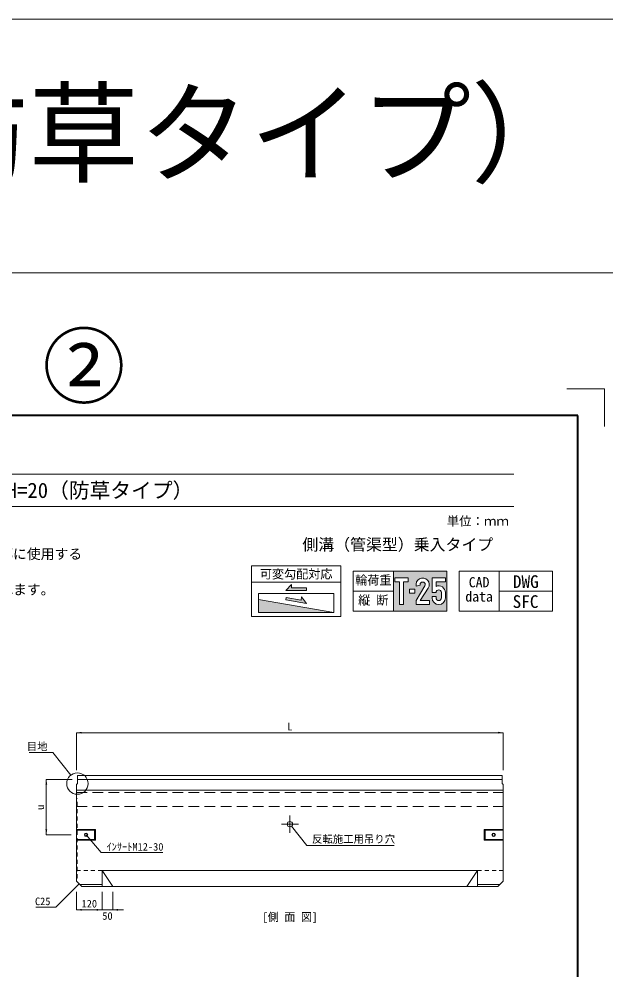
# Model space of a CAD drawing. Units: millimetres at full size, sheet at 1:25. Extents: x 14445 to 39803, y 612 to 10010.
# Drawn here: x 27499 to 30247, y 5561 to 10010 of the extents above; entities that cross this region are included whole.
import ezdxf
from ezdxf.enums import TextEntityAlignment as Align

# ---------------------------------------------------------------- set-up
doc = ezdxf.new("R2010")
doc.units = ezdxf.units.MM
doc.header["$LTSCALE"] = 25
for name, pattern in [('USER1', [1.35, 0.75, -0.6]), ('USER3', [1.35, 0.75, -0.6]), ('USER4', [3, 2, -1]), ('USER5', [12.8, 11, -0.6, 0.6, -0.6])]:
    doc.linetypes.add(name, pattern=pattern)
for name, color, linetype, lineweight in [('0_2', 7, 'Continuous', 20), ('Defpoints_3', 7, 'Continuous', 13), ('インサート', 3, 'USER3', 9), ('ハッチング', 7, 'Continuous', 5), ('図枠', 7, 'Continuous', 5), ('寸法線', 7, 'Continuous', 13), ('引出線', 4, 'Continuous', 13), ('本体', 2, 'Continuous', 13), ('枠', 1, 'Continuous', 20), ('目地', 132, 'Continuous', 5), ('補助線', 8, 'USER5', 9)]:
    doc.layers.add(name, color=color, linetype=linetype, lineweight=lineweight)
doc.layers.add('文字', color=7, linetype='Continuous')
doc.layers.add('集水桝', color=7, linetype='Continuous')
doc.styles.add('ＭＳ ゴシック', font='')
doc.styles.get('ＭＳ ゴシック').set_extended_font_data('MS Gothic')

# ---------------------------------------------------------------- blocks, each defined once
blk = doc.blocks.new('filled_arrow')
at = {"color": 0, "linetype": 'Continuous', "lineweight": -2}
blk.add_solid([(7.5, 1.25), (0, 0), (7.5, -1.25)], dxfattribs=at)

msp = doc.modelspace()

# ---------------------------------------------------------------- hatches: boundary and pattern name
at = {"layer": 'ハッチング'}
h = msp.add_hatch(color=256, dxfattribs=at)
h.paths.add_polyline_path([(29501.08, 7239.41), (29501.08, 7426.91), (29251.08, 7426.91), (29251.08, 7239.41)])
h.paths.add_polyline_path([(29297.96, 7270.66), (29279.21, 7270.66), (29279.21, 7376.91), (29257.33, 7376.91), (29257.33, 7395.66), (29319.83, 7395.66), (29319.83, 7376.91), (29297.96, 7376.91)], flags=16)
h.paths.add_polyline_path([(29357.33, 7289.41), (29399.01, 7357.51, 0.53298), (29390.48, 7376.09, 0.53298), (29376.51, 7361.17), (29358.4, 7356.32, -0.5398), (29393.49, 7394.59, -0.5398), (29414.65, 7347.17), (29376.45, 7289.41), (29419.83, 7289.41), (29419.83, 7270.66), (29357.33, 7270.66)], flags=16)
h.paths.add_polyline_path([(29326.08, 7323.78), (29326.08, 7342.53), (29351.08, 7342.53), (29351.08, 7323.78)], flags=16)
h.paths.add_polyline_path([(29432.33, 7301.91), (29432.33, 7308.16), (29451.08, 7308.16), (29451.08, 7301.91, 1), (29476.08, 7301.91), (29476.08, 7326.91, 0.41421), (29463.58, 7339.41, 0.41421), (29451.08, 7326.91), (29432.33, 7326.91), (29432.33, 7395.66), (29494.83, 7395.66), (29494.83, 7376.91), (29451.08, 7376.91), (29451.08, 7355.55, -0.54057), (29494.83, 7326.91), (29494.83, 7301.91, -1)], flags=16)
for color, points in [(256, [(28774.58, 7348.82), (28774.58, 7364.19), (28747.22, 7336.83), (28844.82, 7336.83), (28844.82, 7348.82)]), (256, [(28774.58, 7348.82), (28774.58, 7364.19), (28747.22, 7336.83), (28844.82, 7336.83), (28844.82, 7348.82)]), (256, [(28819.2, 7291.92), (28750.02, 7304.01), (28747.95, 7292.2), (28844.09, 7275.39), (28821.85, 7307.05)]), (256, [(28750.02, 7304.01), (28747.95, 7292.2), (28844.09, 7275.39), (28821.85, 7307.05), (28819.2, 7291.92)]), (251, [(28972.54, 7233.03), (28619.5, 7294.75), (28619.5, 7233.03)])]:
    msp.add_hatch(color=color, dxfattribs=at).paths.add_polyline_path(points)

# ---------------------------------------------------------------- linework, layer by layer
at = {"layer": '0_2'}
for p, q in [((28586.24, 7451.28), (28586.24, 7215.03)), ((28586.24, 7451.28), (29005.8, 7451.28)), ((29005.8, 7451.28), (29005.8, 7215.03)), ((29063.58, 7426.91), (29063.58, 7239.41)), ((29063.58, 7426.91), (29501.08, 7426.91)), ((29251.08, 7426.91), (29251.08, 7239.41)), ((29501.08, 7426.91), (29501.08, 7239.41)), ((29558.87, 7426.91), (29558.87, 7239.41)), ((29558.87, 7426.91), (29996.37, 7426.91)), ((29746.37, 7426.91), (29746.37, 7239.41)), ((29996.37, 7426.91), (29996.37, 7239.41)), ((28586.24, 7375.24), (29005.8, 7375.24)), ((28747.22, 7336.83), (28774.58, 7364.19)), ((28774.58, 7364.19), (28774.58, 7348.82)), ((28774.58, 7348.82), (28844.82, 7348.82)), ((28844.82, 7348.82), (28844.82, 7336.83)), ((28844.82, 7336.83), (28747.22, 7336.83)), ((28750.02, 7304.01), (28747.95, 7292.2)), ((28819.2, 7291.92), (28750.02, 7304.01)), ((28821.85, 7307.05), (28819.2, 7291.92)), ((28844.09, 7275.39), (28821.85, 7307.05)), ((29063.58, 7333.16), (29251.08, 7333.16)), ((29746.37, 7333.16), (29996.37, 7333.16)), ((28972.54, 7233.03), (28619.5, 7294.75)), ((28747.95, 7292.2), (28844.09, 7275.39)), ((28586.24, 7215.03), (29005.8, 7215.03)), ((29063.58, 7239.41), (29501.08, 7239.41)), ((29558.87, 7239.41), (29996.37, 7239.41))]:
    msp.add_line(p, q, dxfattribs=at)
msp.add_lwpolyline([(28619.5, 7322.64), (28972.54, 7322.64), (28972.54, 7233.03), (28619.5, 7233.03)], close=True, dxfattribs=at)
at = {"layer": 'Defpoints_3'}
for q in [(30063.26, 8280.04), (30240.03, 8103.27)]:
    msp.add_line((30240.03, 8280.04), q, dxfattribs=at)
at = {"layer": 'インサート', "linetype": 'Continuous'}
for centre, radius in [((27812.7, 6193.17), 8), ((27812.7, 6193.17), 6), ((29720.7, 6193.17), 8), ((29720.7, 6193.17), 6)]:
    msp.add_circle(centre, radius, dxfattribs=at)
at = {"layer": 'ハッチング'}
for p, q in [((29358.4, 7356.32), (29376.51, 7361.17)), ((29451.08, 7308.16), (29451.08, 7301.91)), ((29476.08, 7301.91), (29476.08, 7326.91)), ((29494.83, 7326.91), (29494.83, 7301.91))]:
    msp.add_line(p, q, dxfattribs=at)
for points in [[(29279.21, 7270.66), (29279.21, 7376.91), (29257.33, 7376.91), (29257.33, 7395.66), (29319.83, 7395.66), (29319.83, 7376.91), (29297.96, 7376.91), (29297.96, 7270.66)], [(29326.08, 7342.53), (29351.08, 7342.53), (29351.08, 7323.78), (29326.08, 7323.78)]]:
    msp.add_lwpolyline(points, close=True, dxfattribs=at)
for points in [[(29451.08, 7326.91), (29432.33, 7326.91), (29432.33, 7395.66), (29494.83, 7395.66), (29494.83, 7376.91), (29451.08, 7376.91), (29451.08, 7355.55)], [(29399.01, 7357.51), (29357.33, 7289.41), (29357.33, 7270.66), (29419.83, 7270.66), (29419.83, 7289.41), (29376.45, 7289.41), (29414.65, 7347.17)], [(29432.33, 7301.91), (29432.33, 7308.16), (29451.08, 7308.16)]]:
    msp.add_lwpolyline(points, dxfattribs=at)
for centre, radius, start, end in [((29388.51, 7363.94), 31.06, 327.32155, 194.20268), ((29388.51, 7363.94), 12.31, 328.53575, 192.98848), ((29463.58, 7326.91), 31.25, 0, 113.57818), ((29463.58, 7301.91), 31.25, 180, 0), ((29463.58, 7326.91), 12.5, 0, 180), ((29463.58, 7301.91), 12.5, 180, 0)]:
    msp.add_arc(centre, radius, start, end, dxfattribs=at)
at = {"layer": '図枠', "lineweight": 40}
for p, q in [((30115.03, 8155.04), (25490.03, 8155.04)), ((30115.03, 1280.04), (30115.03, 8155.04))]:
    msp.add_line(p, q, dxfattribs=at)
at = {"layer": '図枠', "lineweight": 13}
for p, q in [((25790.03, 7880.04), (29815.03, 7880.04)), ((25790.03, 7730.04), (29815.03, 7730.04))]:
    msp.add_line(p, q, dxfattribs=at)
at = {"layer": '寸法線'}
for p, q in [((27767.7, 6671.17), (29765.7, 6671.17)), ((27767.7, 6496.17), (27767.7, 6671.17)), ((29765.7, 6496.17), (29765.7, 6671.17)), ((27626.51, 6452.36), (27626.51, 6193.17)), ((27747.2, 6452.36), (27626.51, 6452.36)), ((27742.7, 6193.17), (27626.51, 6193.17)), ((27767.7, 5926.17), (27767.7, 5842.26)), ((27887.7, 5926.17), (27887.7, 5842.26)), ((27887.7, 5926.17), (27887.7, 5842.26)), ((27937.7, 5926.17), (27937.7, 5842.26)), ((27767.7, 5842.26), (27887.7, 5842.26)), ((27837.7, 5842.26), (27987.7, 5842.26))]:
    msp.add_line(p, q, dxfattribs=at)
at = {"layer": '引出線'}
for points in [[(27741.08, 6472.31), (27657.01, 6578.33), (27546.16, 6578.33)], [(28774.47, 6233.38), (28845.49, 6143.86), (29254.63, 6143.86)], [(27812.7, 6193.17), (27883.15, 6109.89), (28171.79, 6109.89)], [(27780.2, 5963.67), (27670.92, 5854.71), (27577.58, 5854.71)]]:
    msp.add_lwpolyline(points, dxfattribs=at)
at = {"layer": '引出線', "lineweight": 9}
msp.add_circle((27772.2, 6433.17), 50, dxfattribs=at)
at = {"layer": '本体'}
for p, q in [((27772.2, 6433.17), (27772.2, 6471.17)), ((27772.2, 6471.17), (29761.2, 6471.17)), ((27772.2, 6452.36), (29761.2, 6452.36)), ((29761.2, 6433.17), (29761.2, 6471.17)), ((27772.2, 6433.17), (27767.7, 6429.17)), ((27767.7, 5976.17), (27767.7, 6429.17)), ((29761.2, 6433.17), (29765.7, 6429.17)), ((29765.7, 5976.17), (29765.7, 6429.17)), ((27767.7, 6402.36), (29765.7, 6402.36)), ((27767.7, 5976.17), (27792.7, 5951.17)), ((29765.7, 5976.17), (29740.7, 5951.17)), ((27792.7, 5951.17), (29740.7, 5951.17))]:
    msp.add_line(p, q, dxfattribs=at)
at = {"layer": '本体', "color": 7, "linetype": 'USER4', "lineweight": 9}
msp.add_line((27767.7, 6391.17), (29765.7, 6391.17), dxfattribs=at)
at = {"layer": '本体', "color": 7, "linetype": 'USER4', "lineweight": 15}
msp.add_line((27767.7, 6326.17), (29765.7, 6326.17), dxfattribs=at)
at = {"layer": '本体', "lineweight": 5}
for p, q in [((27767.7, 6217.67), (27856.7, 6217.67)), ((27767.7, 6215.67), (27852.7, 6215.67)), ((27856.7, 6217.67), (27852.7, 6215.67)), ((27852.7, 6215.67), (27852.7, 6170.67)), ((27856.7, 6217.67), (27856.7, 6168.67)), ((29765.7, 6217.67), (29676.7, 6217.67)), ((29676.7, 6217.67), (29676.7, 6168.67)), ((29676.7, 6217.67), (29680.7, 6215.67)), ((29765.7, 6215.67), (29680.7, 6215.67)), ((29680.7, 6215.67), (29680.7, 6170.67)), ((27852.7, 6170.67), (27767.7, 6170.67)), ((27856.7, 6168.67), (27767.7, 6168.67)), ((27856.7, 6168.67), (27852.7, 6170.67)), ((29676.7, 6168.67), (29680.7, 6170.67)), ((29676.7, 6168.67), (29765.7, 6168.67)), ((29680.7, 6170.67), (29765.7, 6170.67)), ((27782.7, 5961.17), (27887.7, 5961.17)), ((29750.7, 5961.17), (29645.7, 5961.17))]:
    msp.add_line(p, q, dxfattribs=at)
at = {"layer": '本体', "color": 7, "linetype": 'USER3', "lineweight": 15}
for p, q in [((27887.7, 6026.17), (27767.7, 6026.17)), ((29645.7, 6026.17), (29765.7, 6026.17))]:
    msp.add_line(p, q, dxfattribs=at)
at = {"layer": '本体', "lineweight": 15}
for p, q in [((27887.7, 6026.17), (27887.7, 5951.17)), ((27887.7, 6026.17), (29645.7, 6026.17)), ((29645.7, 6026.17), (29645.7, 5951.17))]:
    msp.add_line(p, q, dxfattribs=at)
at = {"layer": '本体', "lineweight": 9}
for p, q in [((27887.7, 6026.17), (27937.7, 5951.17)), ((29645.7, 6026.17), (29595.7, 5951.17))]:
    msp.add_line(p, q, dxfattribs=at)
msp.add_circle((28766.7, 6243.17), 12.5, dxfattribs=at)
at = {"layer": '枠'}
for p, q in [((14444.57, 10010.48), (39802.53, 10010.48)), ((23802.53, 8823.26), (31802.53, 8823.26))]:
    msp.add_line(p, q, dxfattribs=at)
at = {"layer": '目地', "linetype": 'USER1'}
for p, q in [((27767.7, 6364.17), (27770.9, 6362.17)), ((27767.7, 6346.17), (27770.9, 6348.17)), ((27770.9, 5990.17), (27770.9, 6362.17)), ((27767.7, 6006.17), (27770.9, 6004.17)), ((27767.7, 5988.17), (27770.9, 5990.17))]:
    msp.add_line(p, q, dxfattribs=at)
at = {"layer": '補助線'}
for p, q in [((28766.7, 6283.17), (28766.7, 6203.17)), ((28726.7, 6243.17), (28806.7, 6243.17))]:
    msp.add_line(p, q, dxfattribs=at)

# ---------------------------------------------------------------- block references
at = {"layer": '寸法線', "xscale": 3.33, "yscale": 3.33}
for p in [(27767.7, 6671.17), (27767.7, 5842.26), (27937.7, 5842.26)]:
    msp.add_blockref('filled_arrow', p, dxfattribs=at)
for p, rotation in [((29765.7, 6671.17), 180), ((27626.51, 6452.36), 270), ((27626.51, 6193.17), 90), ((27887.7, 5842.26), 180), ((27887.7, 5842.26), 180)]:
    msp.add_blockref('filled_arrow', p, dxfattribs=dict(at, rotation=rotation))
at = {"layer": '引出線', "xscale": 0.133, "yscale": 0.133}
for p, rotation in [((27741.08, 6472.31), 128.4), ((28774.47, 6233.38), 308.4), ((27812.7, 6193.17), 310.2), ((27780.2, 5963.67), 224.9)]:
    msp.add_blockref('filled_arrow', p, dxfattribs=dict(at, rotation=rotation))

# ---------------------------------------------------------------- texts
at = {"layer": '0_2', "style": 'ＭＳ ゴシック'}
msp.add_text('H=20（防草タイプ）', height=379.8, dxfattribs=at).set_placement((27802.53, 9171.85), align=Align.BOTTOM_CENTER)
msp.add_text('側溝（管渠型）乗入タイプ', height=54.59, dxfattribs=at).set_placement((28825.15, 7507.63), align=Align.BOTTOM_LEFT)
msp.add_text('可変勾配対応', height=41.54, dxfattribs=at).set_placement((28796.02, 7413.26), align=Align.MIDDLE_CENTER)
at = {"layer": 'ハッチング', "style": 'ＭＳ ゴシック'}
for s, p in [('輪荷重', (29157.33, 7384.67)), ('縦 断', (29157.33, 7290.92))]:
    msp.add_text(s, height=41.54, dxfattribs=at).set_placement(p, align=Align.MIDDLE_CENTER)
for s, p in [('CAD', (29604.05, 7398.86)), ('data', (29587.87, 7332.2))]:
    msp.add_text(s, height=47.47, dxfattribs=at).set_placement(p, align=Align.TOP_LEFT)
at = {"layer": '図枠', "style": 'ＭＳ ゴシック'}
msp.add_text('\u3000ＩＢＣ排水側溝 乗り入れ一体Ⅱ型 H=20（防草タイプ）', height=71.21, dxfattribs=at).set_placement((25790.03, 7805.04), align=Align.MIDDLE_LEFT)
msp.add_text('単位：ｍｍ', height=42.72, dxfattribs=at).set_placement((29646.51, 7661.17), align=Align.MIDDLE_CENTER)
for s, p in [('ＩＢＣ排水側溝の横断歩道部または交差点巻き込み部に使用する', (25916.51, 7531.17)), ('側溝と縁石が一体になっているため工期の短縮が図れます。', (25916.51, 7364.5))]:
    msp.add_text(s, height=47.47, dxfattribs=at).set_placement(p, align=Align.TOP_LEFT)
at = {"layer": '寸法線', "style": 'ＭＳ ゴシック'}
for s, p in [('L', (28766.7, 6699.92)), ('120', (27827.7, 5871.01)), ('50', (27912.7, 5813.51))]:
    msp.add_text(s, height=35.6, dxfattribs=at).set_placement(p, align=Align.MIDDLE_CENTER)
msp.add_text('u', height=35.6, rotation=90, dxfattribs=at).set_placement((27597.76, 6322.77), align=Align.MIDDLE_CENTER)
at = {"layer": '引出線', "style": 'ＭＳ ゴシック'}
for s, p in [('目地', (27632.01, 6624.28)), ('C25', (27645.92, 5899.71))]:
    msp.add_text(s, height=35.6, dxfattribs=at).set_placement(p, align=Align.TOP_RIGHT)
for s, p in [('反転施工用吊り穴', (28870.49, 6191.14)), ('ｲﾝｻｰﾄM12-30', (27908.15, 6154.89))]:
    msp.add_text(s, height=35.6, dxfattribs=at).set_placement(p, align=Align.TOP_LEFT)
at = {"layer": '文字', "style": 'ＭＳ ゴシック'}
msp.add_text('[側 面 図]', height=37.98, dxfattribs=at).set_placement((28766.7, 5808.78), align=Align.MIDDLE_CENTER)
at = {"layer": '補助線', "color": 1, "style": 'ＭＳ ゴシック'}
msp.add_text('②', height=284.8, dxfattribs=at).set_placement((27802.53, 8157.44), align=Align.BOTTOM_CENTER)
at = {"layer": '集水桝', "style": 'ＭＳ ゴシック'}
for s, p in [('DWG', (29810.46, 7330.47)), ('SFC', (29809.39, 7237.08))]:
    msp.add_text(s, height=59.34, dxfattribs=at).set_placement(p, align=Align.BOTTOM_LEFT)

doc.saveas('drawing.dxf')
